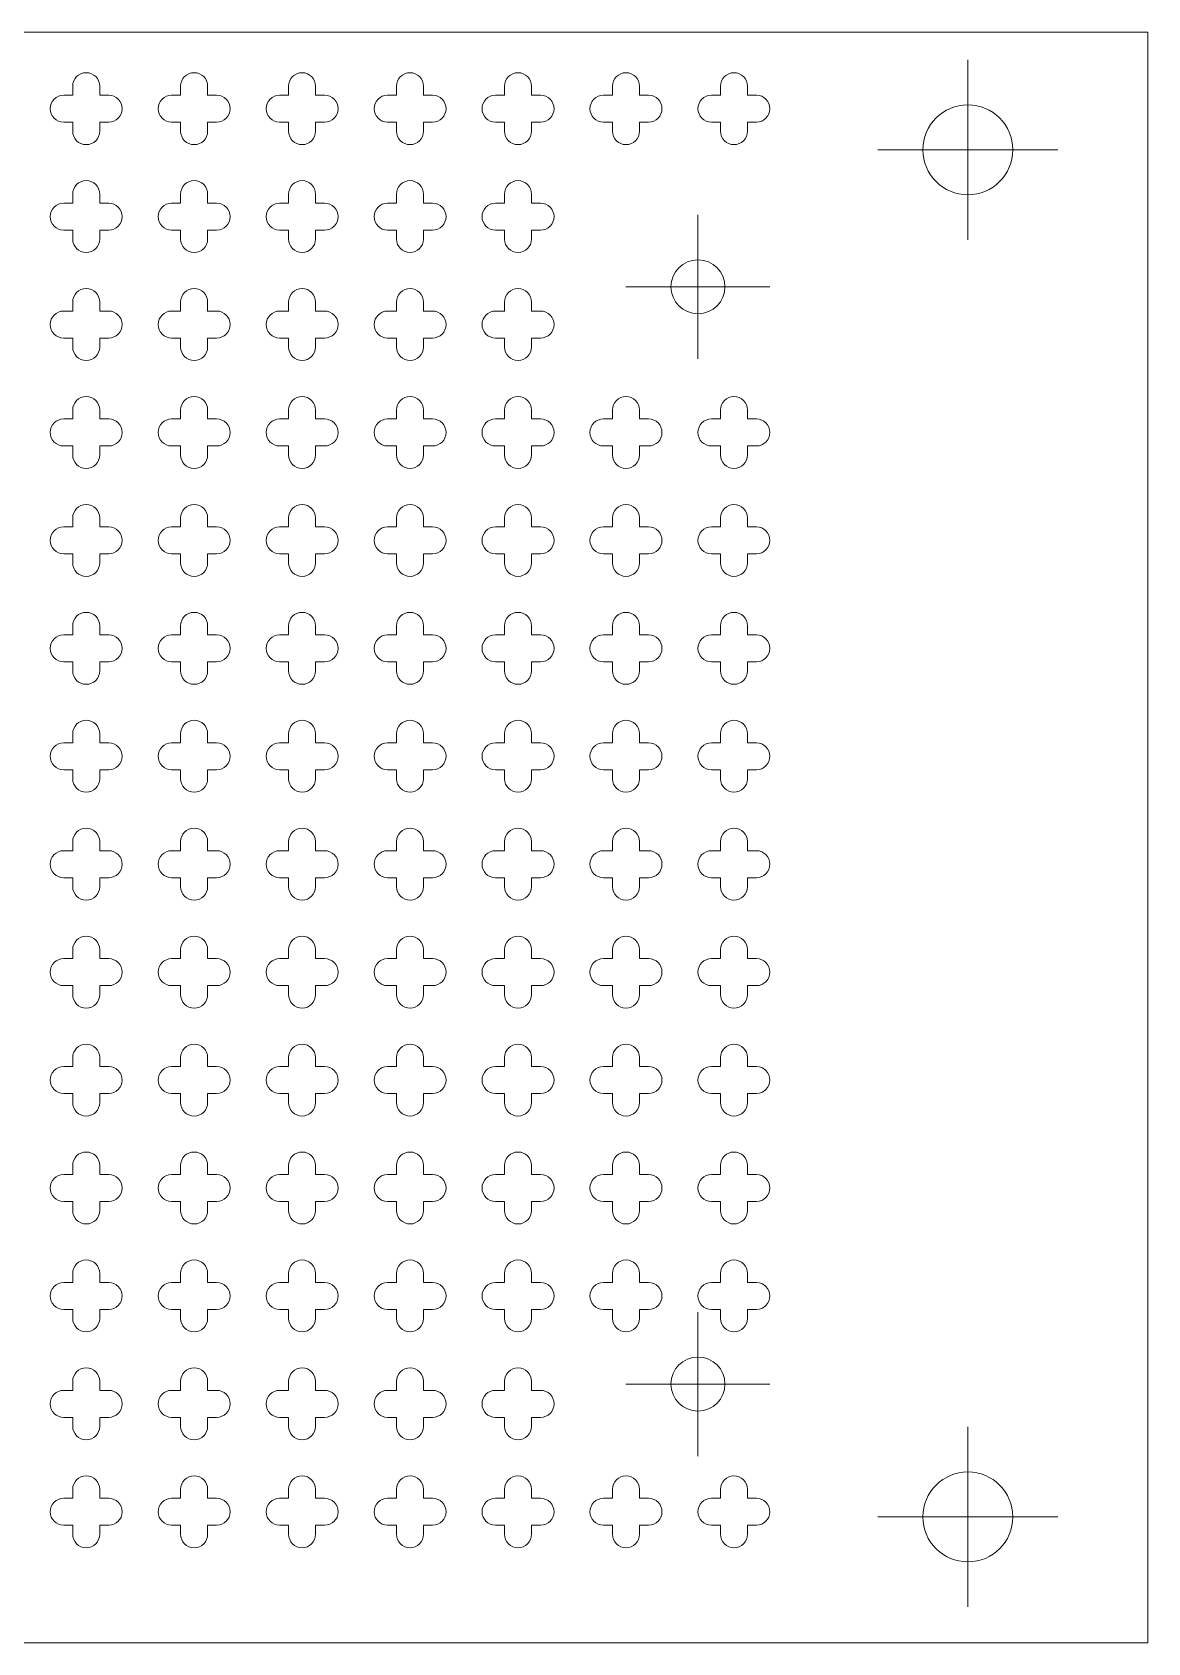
# Model space of a CAD drawing. Header units: millimetres. Extents: x 0 to 205, y 0 to 292.
# Drawn here: x 107.52 to 119.92, y 177.43 to 195.34 of the extents above; entities that cross this region are included whole.
import ezdxf

# ---------------------------------------------------------------- set-up
doc = ezdxf.new("R2010")
doc.units = ezdxf.units.MM

# ---------------------------------------------------------------- blocks, each defined once
blk = doc.blocks.new('SW_CENTERMARKSYMBOL_6')
at = {"color": 0, "linetype": 'Continuous', "lineweight": 0}
for p, q in [((0, 0.5), (0, 0.8)), ((0, 0), (0, 0.5)), ((-0.5, 0), (-0.8, 0)), ((0, 0), (-0.5, 0)), ((0, 0), (0, -0.5)), ((0, 0), (0.5, 0)), ((0.5, 0), (0.8, 0)), ((0, -0.5), (0, -0.8))]:
    blk.add_line(p, q, dxfattribs=at)
blk = doc.blocks.new('SW_CENTERMARKSYMBOL_7')
at = {"color": 0, "linetype": 'Continuous', "lineweight": 0}
for p, q in [((0, 0.5), (0, 0.8)), ((0, 0), (0, 0.5)), ((-0.5, 0), (-0.8, 0)), ((0, 0), (-0.5, 0)), ((0, 0), (0, -0.5)), ((0, 0), (0.5, 0)), ((0.5, 0), (0.8, 0)), ((0, -0.5), (0, -0.8))]:
    blk.add_line(p, q, dxfattribs=at)
blk = doc.blocks.new('SW_CENTERMARKSYMBOL_11')
at = {"color": 0, "linetype": 'Continuous', "lineweight": 0}
for p, q in [((0, 0.5), (0, 1)), ((0, 0), (0, 0.5)), ((-0.5, 0), (-1, 0)), ((0, 0), (-0.5, 0)), ((0, 0), (0, -0.5)), ((0, 0), (0.5, 0)), ((0.5, 0), (1, 0)), ((0, -0.5), (0, -1))]:
    blk.add_line(p, q, dxfattribs=at)
blk = doc.blocks.new('SW_CENTERMARKSYMBOL_12')
at = {"color": 0, "linetype": 'Continuous', "lineweight": 0}
for p, q in [((0, 0.5), (0, 1)), ((0, 0), (0, 0.5)), ((-0.5, 0), (-1, 0)), ((0, 0), (-0.5, 0)), ((0, 0), (0, -0.5)), ((0, 0), (0.5, 0)), ((0.5, 0), (1, 0)), ((0, -0.5), (0, -1))]:
    blk.add_line(p, q, dxfattribs=at)

msp = doc.modelspace()

# ---------------------------------------------------------------- linework, layer by layer
at = {"color": 7, "linetype": 'Continuous', "lineweight": 15}
for p, q in [((85.916, 195.335), (119.916, 195.335)), ((119.916, 195.335), (119.916, 177.428)), ((107.966, 194.735), (107.966, 194.635)), ((108.266, 194.635), (108.266, 194.735)), ((109.166, 194.735), (109.166, 194.635)), ((109.466, 194.635), (109.466, 194.735)), ((110.366, 194.735), (110.366, 194.635)), ((110.666, 194.635), (110.666, 194.735)), ((111.566, 194.735), (111.566, 194.635)), ((111.866, 194.635), (111.866, 194.735)), ((112.766, 194.735), (112.766, 194.635)), ((113.066, 194.635), (113.066, 194.735)), ((113.966, 194.735), (113.966, 194.635)), ((114.266, 194.635), (114.266, 194.735)), ((115.166, 194.735), (115.166, 194.635)), ((115.466, 194.635), (115.466, 194.735)), ((107.966, 194.635), (107.866, 194.635)), ((108.366, 194.635), (108.266, 194.635)), ((109.166, 194.635), (109.066, 194.635)), ((109.566, 194.635), (109.466, 194.635)), ((110.366, 194.635), (110.266, 194.635)), ((110.766, 194.635), (110.666, 194.635)), ((111.566, 194.635), (111.466, 194.635)), ((111.966, 194.635), (111.866, 194.635)), ((112.766, 194.635), (112.666, 194.635)), ((113.166, 194.635), (113.066, 194.635)), ((113.966, 194.635), (113.866, 194.635)), ((114.366, 194.635), (114.266, 194.635)), ((115.166, 194.635), (115.066, 194.635)), ((115.566, 194.635), (115.466, 194.635)), ((107.866, 194.335), (107.966, 194.335)), ((107.966, 194.335), (107.966, 194.235)), ((108.266, 194.235), (108.266, 194.335)), ((108.266, 194.335), (108.366, 194.335)), ((109.066, 194.335), (109.166, 194.335)), ((109.166, 194.335), (109.166, 194.235)), ((109.466, 194.235), (109.466, 194.335)), ((109.466, 194.335), (109.566, 194.335)), ((110.266, 194.335), (110.366, 194.335)), ((110.366, 194.335), (110.366, 194.235)), ((110.666, 194.235), (110.666, 194.335)), ((110.666, 194.335), (110.766, 194.335)), ((111.466, 194.335), (111.566, 194.335)), ((111.566, 194.335), (111.566, 194.235)), ((111.866, 194.235), (111.866, 194.335)), ((111.866, 194.335), (111.966, 194.335)), ((112.666, 194.335), (112.766, 194.335)), ((112.766, 194.335), (112.766, 194.235)), ((113.066, 194.235), (113.066, 194.335)), ((113.066, 194.335), (113.166, 194.335)), ((113.866, 194.335), (113.966, 194.335)), ((113.966, 194.335), (113.966, 194.235)), ((114.266, 194.235), (114.266, 194.335)), ((114.266, 194.335), (114.366, 194.335)), ((115.066, 194.335), (115.166, 194.335)), ((115.166, 194.335), (115.166, 194.235)), ((115.466, 194.235), (115.466, 194.335)), ((115.466, 194.335), (115.566, 194.335)), ((107.966, 193.435), (107.866, 193.435)), ((107.966, 193.535), (107.966, 193.435)), ((108.266, 193.435), (108.266, 193.535)), ((108.366, 193.435), (108.266, 193.435)), ((109.166, 193.435), (109.066, 193.435)), ((109.166, 193.535), (109.166, 193.435)), ((109.466, 193.435), (109.466, 193.535)), ((109.566, 193.435), (109.466, 193.435)), ((110.366, 193.435), (110.266, 193.435)), ((110.366, 193.535), (110.366, 193.435)), ((110.666, 193.435), (110.666, 193.535)), ((110.766, 193.435), (110.666, 193.435)), ((111.566, 193.435), (111.466, 193.435)), ((111.566, 193.535), (111.566, 193.435)), ((111.866, 193.435), (111.866, 193.535)), ((111.966, 193.435), (111.866, 193.435)), ((112.766, 193.435), (112.666, 193.435)), ((112.766, 193.535), (112.766, 193.435)), ((113.066, 193.435), (113.066, 193.535)), ((113.166, 193.435), (113.066, 193.435)), ((107.866, 193.135), (107.966, 193.135)), ((107.966, 193.135), (107.966, 193.035)), ((108.266, 193.035), (108.266, 193.135)), ((108.266, 193.135), (108.366, 193.135)), ((109.066, 193.135), (109.166, 193.135)), ((109.166, 193.135), (109.166, 193.035)), ((109.466, 193.035), (109.466, 193.135)), ((109.466, 193.135), (109.566, 193.135)), ((110.266, 193.135), (110.366, 193.135)), ((110.366, 193.135), (110.366, 193.035)), ((110.666, 193.035), (110.666, 193.135)), ((110.666, 193.135), (110.766, 193.135)), ((111.466, 193.135), (111.566, 193.135)), ((111.566, 193.135), (111.566, 193.035)), ((111.866, 193.035), (111.866, 193.135)), ((111.866, 193.135), (111.966, 193.135)), ((112.666, 193.135), (112.766, 193.135)), ((112.766, 193.135), (112.766, 193.035)), ((113.066, 193.035), (113.066, 193.135)), ((113.066, 193.135), (113.166, 193.135)), ((107.966, 192.335), (107.966, 192.235)), ((108.266, 192.235), (108.266, 192.335)), ((109.166, 192.335), (109.166, 192.235)), ((109.466, 192.235), (109.466, 192.335)), ((110.366, 192.335), (110.366, 192.235)), ((110.666, 192.235), (110.666, 192.335)), ((111.566, 192.335), (111.566, 192.235)), ((111.866, 192.235), (111.866, 192.335)), ((112.766, 192.335), (112.766, 192.235)), ((113.066, 192.235), (113.066, 192.335)), ((107.966, 192.235), (107.866, 192.235)), ((108.366, 192.235), (108.266, 192.235)), ((109.166, 192.235), (109.066, 192.235)), ((109.566, 192.235), (109.466, 192.235)), ((110.366, 192.235), (110.266, 192.235)), ((110.766, 192.235), (110.666, 192.235)), ((111.566, 192.235), (111.466, 192.235)), ((111.966, 192.235), (111.866, 192.235)), ((112.766, 192.235), (112.666, 192.235)), ((113.166, 192.235), (113.066, 192.235)), ((107.866, 191.935), (107.966, 191.935)), ((107.966, 191.935), (107.966, 191.835)), ((108.266, 191.835), (108.266, 191.935)), ((108.266, 191.935), (108.366, 191.935)), ((109.066, 191.935), (109.166, 191.935)), ((109.166, 191.935), (109.166, 191.835)), ((109.466, 191.835), (109.466, 191.935)), ((109.466, 191.935), (109.566, 191.935)), ((110.266, 191.935), (110.366, 191.935)), ((110.366, 191.935), (110.366, 191.835)), ((110.666, 191.835), (110.666, 191.935)), ((110.666, 191.935), (110.766, 191.935)), ((111.466, 191.935), (111.566, 191.935)), ((111.566, 191.935), (111.566, 191.835)), ((111.866, 191.835), (111.866, 191.935)), ((111.866, 191.935), (111.966, 191.935)), ((112.666, 191.935), (112.766, 191.935)), ((112.766, 191.935), (112.766, 191.835)), ((113.066, 191.835), (113.066, 191.935)), ((113.066, 191.935), (113.166, 191.935)), ((107.966, 191.135), (107.966, 191.035)), ((108.266, 191.035), (108.266, 191.135)), ((109.166, 191.135), (109.166, 191.035)), ((109.466, 191.035), (109.466, 191.135)), ((110.366, 191.135), (110.366, 191.035)), ((110.666, 191.035), (110.666, 191.135)), ((111.566, 191.135), (111.566, 191.035)), ((111.866, 191.035), (111.866, 191.135)), ((112.766, 191.135), (112.766, 191.035)), ((113.066, 191.035), (113.066, 191.135)), ((113.966, 191.135), (113.966, 191.035)), ((114.266, 191.035), (114.266, 191.135)), ((115.166, 191.135), (115.166, 191.035)), ((115.466, 191.035), (115.466, 191.135)), ((107.966, 191.035), (107.866, 191.035)), ((108.366, 191.035), (108.266, 191.035)), ((109.166, 191.035), (109.066, 191.035)), ((109.566, 191.035), (109.466, 191.035)), ((110.366, 191.035), (110.266, 191.035)), ((110.766, 191.035), (110.666, 191.035)), ((111.566, 191.035), (111.466, 191.035)), ((111.966, 191.035), (111.866, 191.035)), ((112.766, 191.035), (112.666, 191.035)), ((113.166, 191.035), (113.066, 191.035)), ((113.966, 191.035), (113.866, 191.035)), ((114.366, 191.035), (114.266, 191.035)), ((115.166, 191.035), (115.066, 191.035)), ((115.566, 191.035), (115.466, 191.035)), ((107.866, 190.735), (107.966, 190.735)), ((107.966, 190.735), (107.966, 190.635)), ((108.266, 190.635), (108.266, 190.735)), ((108.266, 190.735), (108.366, 190.735)), ((109.066, 190.735), (109.166, 190.735)), ((109.166, 190.735), (109.166, 190.635)), ((109.466, 190.635), (109.466, 190.735)), ((109.466, 190.735), (109.566, 190.735)), ((110.266, 190.735), (110.366, 190.735)), ((110.366, 190.735), (110.366, 190.635)), ((110.666, 190.635), (110.666, 190.735)), ((110.666, 190.735), (110.766, 190.735)), ((111.466, 190.735), (111.566, 190.735)), ((111.566, 190.735), (111.566, 190.635)), ((111.866, 190.635), (111.866, 190.735)), ((111.866, 190.735), (111.966, 190.735)), ((112.666, 190.735), (112.766, 190.735)), ((112.766, 190.735), (112.766, 190.635)), ((113.066, 190.635), (113.066, 190.735)), ((113.066, 190.735), (113.166, 190.735)), ((113.866, 190.735), (113.966, 190.735)), ((113.966, 190.735), (113.966, 190.635)), ((114.266, 190.635), (114.266, 190.735)), ((114.266, 190.735), (114.366, 190.735)), ((115.066, 190.735), (115.166, 190.735)), ((115.166, 190.735), (115.166, 190.635)), ((115.466, 190.635), (115.466, 190.735)), ((115.466, 190.735), (115.566, 190.735)), ((107.966, 189.835), (107.866, 189.835)), ((107.966, 189.935), (107.966, 189.835)), ((108.266, 189.835), (108.266, 189.935)), ((108.366, 189.835), (108.266, 189.835)), ((109.166, 189.835), (109.066, 189.835)), ((109.166, 189.935), (109.166, 189.835)), ((109.466, 189.835), (109.466, 189.935)), ((109.566, 189.835), (109.466, 189.835)), ((110.366, 189.835), (110.266, 189.835)), ((110.366, 189.935), (110.366, 189.835)), ((110.666, 189.835), (110.666, 189.935)), ((110.766, 189.835), (110.666, 189.835)), ((111.566, 189.835), (111.466, 189.835)), ((111.566, 189.935), (111.566, 189.835)), ((111.866, 189.835), (111.866, 189.935)), ((111.966, 189.835), (111.866, 189.835)), ((112.766, 189.835), (112.666, 189.835)), ((112.766, 189.935), (112.766, 189.835)), ((113.066, 189.835), (113.066, 189.935)), ((113.166, 189.835), (113.066, 189.835)), ((113.966, 189.835), (113.866, 189.835)), ((113.966, 189.935), (113.966, 189.835)), ((114.266, 189.835), (114.266, 189.935)), ((114.366, 189.835), (114.266, 189.835)), ((115.166, 189.835), (115.066, 189.835)), ((115.166, 189.935), (115.166, 189.835)), ((115.466, 189.835), (115.466, 189.935)), ((115.566, 189.835), (115.466, 189.835)), ((107.866, 189.535), (107.966, 189.535)), ((107.966, 189.535), (107.966, 189.435)), ((108.266, 189.435), (108.266, 189.535)), ((108.266, 189.535), (108.366, 189.535)), ((109.066, 189.535), (109.166, 189.535)), ((109.166, 189.535), (109.166, 189.435)), ((109.466, 189.435), (109.466, 189.535)), ((109.466, 189.535), (109.566, 189.535)), ((110.266, 189.535), (110.366, 189.535)), ((110.366, 189.535), (110.366, 189.435)), ((110.666, 189.435), (110.666, 189.535)), ((110.666, 189.535), (110.766, 189.535)), ((111.466, 189.535), (111.566, 189.535)), ((111.566, 189.535), (111.566, 189.435)), ((111.866, 189.435), (111.866, 189.535)), ((111.866, 189.535), (111.966, 189.535)), ((112.666, 189.535), (112.766, 189.535)), ((112.766, 189.535), (112.766, 189.435)), ((113.066, 189.435), (113.066, 189.535)), ((113.066, 189.535), (113.166, 189.535)), ((113.866, 189.535), (113.966, 189.535)), ((113.966, 189.535), (113.966, 189.435)), ((114.266, 189.435), (114.266, 189.535)), ((114.266, 189.535), (114.366, 189.535)), ((115.066, 189.535), (115.166, 189.535)), ((115.166, 189.535), (115.166, 189.435)), ((115.466, 189.435), (115.466, 189.535)), ((115.466, 189.535), (115.566, 189.535)), ((107.966, 188.635), (107.866, 188.635)), ((107.966, 188.735), (107.966, 188.635)), ((108.266, 188.635), (108.266, 188.735)), ((108.366, 188.635), (108.266, 188.635)), ((109.166, 188.635), (109.066, 188.635)), ((109.166, 188.735), (109.166, 188.635)), ((109.466, 188.635), (109.466, 188.735)), ((109.566, 188.635), (109.466, 188.635)), ((110.366, 188.635), (110.266, 188.635)), ((110.366, 188.735), (110.366, 188.635)), ((110.666, 188.635), (110.666, 188.735)), ((110.766, 188.635), (110.666, 188.635)), ((111.566, 188.635), (111.466, 188.635)), ((111.566, 188.735), (111.566, 188.635)), ((111.866, 188.635), (111.866, 188.735)), ((111.966, 188.635), (111.866, 188.635)), ((112.766, 188.635), (112.666, 188.635)), ((112.766, 188.735), (112.766, 188.635)), ((113.066, 188.635), (113.066, 188.735)), ((113.166, 188.635), (113.066, 188.635)), ((113.966, 188.635), (113.866, 188.635)), ((113.966, 188.735), (113.966, 188.635)), ((114.266, 188.635), (114.266, 188.735)), ((114.366, 188.635), (114.266, 188.635)), ((115.166, 188.635), (115.066, 188.635)), ((115.166, 188.735), (115.166, 188.635)), ((115.466, 188.635), (115.466, 188.735)), ((115.566, 188.635), (115.466, 188.635)), ((107.866, 188.335), (107.966, 188.335)), ((107.966, 188.335), (107.966, 188.235)), ((108.266, 188.235), (108.266, 188.335)), ((108.266, 188.335), (108.366, 188.335)), ((109.066, 188.335), (109.166, 188.335)), ((109.166, 188.335), (109.166, 188.235)), ((109.466, 188.235), (109.466, 188.335)), ((109.466, 188.335), (109.566, 188.335)), ((110.266, 188.335), (110.366, 188.335)), ((110.366, 188.335), (110.366, 188.235)), ((110.666, 188.235), (110.666, 188.335)), ((110.666, 188.335), (110.766, 188.335)), ((111.466, 188.335), (111.566, 188.335)), ((111.566, 188.335), (111.566, 188.235)), ((111.866, 188.235), (111.866, 188.335)), ((111.866, 188.335), (111.966, 188.335)), ((112.666, 188.335), (112.766, 188.335)), ((112.766, 188.335), (112.766, 188.235)), ((113.066, 188.235), (113.066, 188.335)), ((113.066, 188.335), (113.166, 188.335)), ((113.866, 188.335), (113.966, 188.335)), ((113.966, 188.335), (113.966, 188.235)), ((114.266, 188.235), (114.266, 188.335)), ((114.266, 188.335), (114.366, 188.335)), ((115.066, 188.335), (115.166, 188.335)), ((115.166, 188.335), (115.166, 188.235)), ((115.466, 188.235), (115.466, 188.335)), ((115.466, 188.335), (115.566, 188.335)), ((107.966, 187.535), (107.966, 187.435)), ((108.266, 187.435), (108.266, 187.535)), ((109.166, 187.535), (109.166, 187.435)), ((109.466, 187.435), (109.466, 187.535)), ((110.366, 187.535), (110.366, 187.435)), ((110.666, 187.435), (110.666, 187.535)), ((111.566, 187.535), (111.566, 187.435)), ((111.866, 187.435), (111.866, 187.535)), ((112.766, 187.535), (112.766, 187.435)), ((113.066, 187.435), (113.066, 187.535)), ((113.966, 187.535), (113.966, 187.435)), ((114.266, 187.435), (114.266, 187.535)), ((115.166, 187.535), (115.166, 187.435)), ((115.466, 187.435), (115.466, 187.535)), ((107.966, 187.435), (107.866, 187.435)), ((108.366, 187.435), (108.266, 187.435)), ((109.166, 187.435), (109.066, 187.435)), ((109.566, 187.435), (109.466, 187.435)), ((110.366, 187.435), (110.266, 187.435)), ((110.766, 187.435), (110.666, 187.435)), ((111.566, 187.435), (111.466, 187.435)), ((111.966, 187.435), (111.866, 187.435)), ((112.766, 187.435), (112.666, 187.435)), ((113.166, 187.435), (113.066, 187.435)), ((113.966, 187.435), (113.866, 187.435)), ((114.366, 187.435), (114.266, 187.435)), ((115.166, 187.435), (115.066, 187.435)), ((115.566, 187.435), (115.466, 187.435)), ((107.866, 187.135), (107.966, 187.135)), ((107.966, 187.135), (107.966, 187.035)), ((108.266, 187.035), (108.266, 187.135)), ((108.266, 187.135), (108.366, 187.135)), ((109.066, 187.135), (109.166, 187.135)), ((109.166, 187.135), (109.166, 187.035)), ((109.466, 187.035), (109.466, 187.135)), ((109.466, 187.135), (109.566, 187.135)), ((110.266, 187.135), (110.366, 187.135)), ((110.366, 187.135), (110.366, 187.035)), ((110.666, 187.035), (110.666, 187.135)), ((110.666, 187.135), (110.766, 187.135)), ((111.466, 187.135), (111.566, 187.135)), ((111.566, 187.135), (111.566, 187.035)), ((111.866, 187.035), (111.866, 187.135)), ((111.866, 187.135), (111.966, 187.135)), ((112.666, 187.135), (112.766, 187.135)), ((112.766, 187.135), (112.766, 187.035)), ((113.066, 187.035), (113.066, 187.135)), ((113.066, 187.135), (113.166, 187.135)), ((113.866, 187.135), (113.966, 187.135)), ((113.966, 187.135), (113.966, 187.035)), ((114.266, 187.035), (114.266, 187.135)), ((114.266, 187.135), (114.366, 187.135)), ((115.066, 187.135), (115.166, 187.135)), ((115.166, 187.135), (115.166, 187.035)), ((115.466, 187.035), (115.466, 187.135)), ((115.466, 187.135), (115.566, 187.135)), ((107.966, 186.235), (107.866, 186.235)), ((107.966, 186.335), (107.966, 186.235)), ((108.266, 186.235), (108.266, 186.335)), ((108.366, 186.235), (108.266, 186.235)), ((109.166, 186.235), (109.066, 186.235)), ((109.166, 186.335), (109.166, 186.235)), ((109.466, 186.235), (109.466, 186.335)), ((109.566, 186.235), (109.466, 186.235)), ((110.366, 186.235), (110.266, 186.235)), ((110.366, 186.335), (110.366, 186.235)), ((110.666, 186.235), (110.666, 186.335)), ((110.766, 186.235), (110.666, 186.235)), ((111.566, 186.235), (111.466, 186.235)), ((111.566, 186.335), (111.566, 186.235)), ((111.866, 186.235), (111.866, 186.335)), ((111.966, 186.235), (111.866, 186.235)), ((112.766, 186.235), (112.666, 186.235)), ((112.766, 186.335), (112.766, 186.235)), ((113.066, 186.235), (113.066, 186.335)), ((113.166, 186.235), (113.066, 186.235)), ((113.966, 186.235), (113.866, 186.235)), ((113.966, 186.335), (113.966, 186.235)), ((114.266, 186.235), (114.266, 186.335)), ((114.366, 186.235), (114.266, 186.235)), ((115.166, 186.235), (115.066, 186.235)), ((115.166, 186.335), (115.166, 186.235)), ((115.466, 186.235), (115.466, 186.335)), ((115.566, 186.235), (115.466, 186.235)), ((107.866, 185.935), (107.966, 185.935)), ((107.966, 185.935), (107.966, 185.835)), ((108.266, 185.835), (108.266, 185.935)), ((108.266, 185.935), (108.366, 185.935)), ((109.066, 185.935), (109.166, 185.935)), ((109.166, 185.935), (109.166, 185.835)), ((109.466, 185.835), (109.466, 185.935)), ((109.466, 185.935), (109.566, 185.935)), ((110.266, 185.935), (110.366, 185.935)), ((110.366, 185.935), (110.366, 185.835)), ((110.666, 185.835), (110.666, 185.935)), ((110.666, 185.935), (110.766, 185.935)), ((111.466, 185.935), (111.566, 185.935)), ((111.566, 185.935), (111.566, 185.835)), ((111.866, 185.835), (111.866, 185.935)), ((111.866, 185.935), (111.966, 185.935)), ((112.666, 185.935), (112.766, 185.935)), ((112.766, 185.935), (112.766, 185.835)), ((113.066, 185.835), (113.066, 185.935)), ((113.066, 185.935), (113.166, 185.935)), ((113.866, 185.935), (113.966, 185.935)), ((113.966, 185.935), (113.966, 185.835)), ((114.266, 185.835), (114.266, 185.935)), ((114.266, 185.935), (114.366, 185.935)), ((115.066, 185.935), (115.166, 185.935)), ((115.166, 185.935), (115.166, 185.835)), ((115.466, 185.835), (115.466, 185.935)), ((115.466, 185.935), (115.566, 185.935)), ((107.966, 185.035), (107.866, 185.035)), ((107.966, 185.135), (107.966, 185.035)), ((108.266, 185.035), (108.266, 185.135)), ((108.366, 185.035), (108.266, 185.035)), ((109.166, 185.035), (109.066, 185.035)), ((109.166, 185.135), (109.166, 185.035)), ((109.466, 185.035), (109.466, 185.135)), ((109.566, 185.035), (109.466, 185.035)), ((110.366, 185.035), (110.266, 185.035)), ((110.366, 185.135), (110.366, 185.035)), ((110.666, 185.035), (110.666, 185.135)), ((110.766, 185.035), (110.666, 185.035)), ((111.566, 185.035), (111.466, 185.035)), ((111.566, 185.135), (111.566, 185.035)), ((111.866, 185.035), (111.866, 185.135)), ((111.966, 185.035), (111.866, 185.035)), ((112.766, 185.035), (112.666, 185.035)), ((112.766, 185.135), (112.766, 185.035)), ((113.066, 185.035), (113.066, 185.135)), ((113.166, 185.035), (113.066, 185.035)), ((113.966, 185.035), (113.866, 185.035)), ((113.966, 185.135), (113.966, 185.035)), ((114.266, 185.035), (114.266, 185.135)), ((114.366, 185.035), (114.266, 185.035)), ((115.166, 185.035), (115.066, 185.035)), ((115.166, 185.135), (115.166, 185.035)), ((115.466, 185.035), (115.466, 185.135)), ((115.566, 185.035), (115.466, 185.035)), ((107.866, 184.735), (107.966, 184.735)), ((107.966, 184.735), (107.966, 184.635)), ((108.266, 184.635), (108.266, 184.735)), ((108.266, 184.735), (108.366, 184.735)), ((109.066, 184.735), (109.166, 184.735)), ((109.166, 184.735), (109.166, 184.635)), ((109.466, 184.635), (109.466, 184.735)), ((109.466, 184.735), (109.566, 184.735)), ((110.266, 184.735), (110.366, 184.735)), ((110.366, 184.735), (110.366, 184.635)), ((110.666, 184.635), (110.666, 184.735)), ((110.666, 184.735), (110.766, 184.735)), ((111.466, 184.735), (111.566, 184.735)), ((111.566, 184.735), (111.566, 184.635)), ((111.866, 184.635), (111.866, 184.735)), ((111.866, 184.735), (111.966, 184.735)), ((112.666, 184.735), (112.766, 184.735)), ((112.766, 184.735), (112.766, 184.635)), ((113.066, 184.635), (113.066, 184.735)), ((113.066, 184.735), (113.166, 184.735)), ((113.866, 184.735), (113.966, 184.735)), ((113.966, 184.735), (113.966, 184.635)), ((114.266, 184.635), (114.266, 184.735)), ((114.266, 184.735), (114.366, 184.735)), ((115.066, 184.735), (115.166, 184.735)), ((115.166, 184.735), (115.166, 184.635)), ((115.466, 184.635), (115.466, 184.735)), ((115.466, 184.735), (115.566, 184.735)), ((107.966, 183.935), (107.966, 183.835)), ((108.266, 183.835), (108.266, 183.935)), ((109.166, 183.935), (109.166, 183.835)), ((109.466, 183.835), (109.466, 183.935)), ((110.366, 183.935), (110.366, 183.835)), ((110.666, 183.835), (110.666, 183.935)), ((111.566, 183.935), (111.566, 183.835)), ((111.866, 183.835), (111.866, 183.935)), ((112.766, 183.935), (112.766, 183.835)), ((113.066, 183.835), (113.066, 183.935)), ((113.966, 183.935), (113.966, 183.835)), ((114.266, 183.835), (114.266, 183.935)), ((115.166, 183.935), (115.166, 183.835)), ((115.466, 183.835), (115.466, 183.935)), ((107.966, 183.835), (107.866, 183.835)), ((108.366, 183.835), (108.266, 183.835)), ((109.166, 183.835), (109.066, 183.835)), ((109.566, 183.835), (109.466, 183.835)), ((110.366, 183.835), (110.266, 183.835)), ((110.766, 183.835), (110.666, 183.835)), ((111.566, 183.835), (111.466, 183.835)), ((111.966, 183.835), (111.866, 183.835)), ((112.766, 183.835), (112.666, 183.835)), ((113.166, 183.835), (113.066, 183.835)), ((113.966, 183.835), (113.866, 183.835)), ((114.366, 183.835), (114.266, 183.835)), ((115.166, 183.835), (115.066, 183.835)), ((115.566, 183.835), (115.466, 183.835)), ((107.866, 183.535), (107.966, 183.535)), ((107.966, 183.535), (107.966, 183.435)), ((108.266, 183.435), (108.266, 183.535)), ((108.266, 183.535), (108.366, 183.535)), ((109.066, 183.535), (109.166, 183.535)), ((109.166, 183.535), (109.166, 183.435)), ((109.466, 183.435), (109.466, 183.535)), ((109.466, 183.535), (109.566, 183.535)), ((110.266, 183.535), (110.366, 183.535)), ((110.366, 183.535), (110.366, 183.435)), ((110.666, 183.435), (110.666, 183.535)), ((110.666, 183.535), (110.766, 183.535)), ((111.466, 183.535), (111.566, 183.535)), ((111.566, 183.535), (111.566, 183.435)), ((111.866, 183.435), (111.866, 183.535)), ((111.866, 183.535), (111.966, 183.535)), ((112.666, 183.535), (112.766, 183.535)), ((112.766, 183.535), (112.766, 183.435)), ((113.066, 183.435), (113.066, 183.535)), ((113.066, 183.535), (113.166, 183.535)), ((113.866, 183.535), (113.966, 183.535)), ((113.966, 183.535), (113.966, 183.435)), ((114.266, 183.435), (114.266, 183.535)), ((114.266, 183.535), (114.366, 183.535)), ((115.066, 183.535), (115.166, 183.535)), ((115.166, 183.535), (115.166, 183.435)), ((115.466, 183.435), (115.466, 183.535)), ((115.466, 183.535), (115.566, 183.535)), ((107.966, 182.735), (107.966, 182.635)), ((108.266, 182.635), (108.266, 182.735)), ((109.166, 182.735), (109.166, 182.635)), ((109.466, 182.635), (109.466, 182.735)), ((110.366, 182.735), (110.366, 182.635)), ((110.666, 182.635), (110.666, 182.735)), ((111.566, 182.735), (111.566, 182.635)), ((111.866, 182.635), (111.866, 182.735)), ((112.766, 182.735), (112.766, 182.635)), ((113.066, 182.635), (113.066, 182.735)), ((113.966, 182.735), (113.966, 182.635)), ((114.266, 182.635), (114.266, 182.735)), ((115.166, 182.735), (115.166, 182.635)), ((115.466, 182.635), (115.466, 182.735)), ((107.966, 182.635), (107.866, 182.635)), ((108.366, 182.635), (108.266, 182.635)), ((109.166, 182.635), (109.066, 182.635)), ((109.566, 182.635), (109.466, 182.635)), ((110.366, 182.635), (110.266, 182.635)), ((110.766, 182.635), (110.666, 182.635)), ((111.566, 182.635), (111.466, 182.635)), ((111.966, 182.635), (111.866, 182.635)), ((112.766, 182.635), (112.666, 182.635)), ((113.166, 182.635), (113.066, 182.635)), ((113.966, 182.635), (113.866, 182.635)), ((114.366, 182.635), (114.266, 182.635)), ((115.166, 182.635), (115.066, 182.635)), ((115.566, 182.635), (115.466, 182.635)), ((107.866, 182.335), (107.966, 182.335)), ((107.966, 182.335), (107.966, 182.235)), ((108.266, 182.235), (108.266, 182.335)), ((108.266, 182.335), (108.366, 182.335)), ((109.066, 182.335), (109.166, 182.335)), ((109.166, 182.335), (109.166, 182.235)), ((109.466, 182.235), (109.466, 182.335)), ((109.466, 182.335), (109.566, 182.335)), ((110.266, 182.335), (110.366, 182.335)), ((110.366, 182.335), (110.366, 182.235)), ((110.666, 182.235), (110.666, 182.335)), ((110.666, 182.335), (110.766, 182.335)), ((111.466, 182.335), (111.566, 182.335)), ((111.566, 182.335), (111.566, 182.235)), ((111.866, 182.235), (111.866, 182.335)), ((111.866, 182.335), (111.966, 182.335)), ((112.666, 182.335), (112.766, 182.335)), ((112.766, 182.335), (112.766, 182.235)), ((113.066, 182.235), (113.066, 182.335)), ((113.066, 182.335), (113.166, 182.335)), ((113.866, 182.335), (113.966, 182.335)), ((113.966, 182.335), (113.966, 182.235)), ((114.266, 182.235), (114.266, 182.335)), ((114.266, 182.335), (114.366, 182.335)), ((115.066, 182.335), (115.166, 182.335)), ((115.166, 182.335), (115.166, 182.235)), ((115.466, 182.235), (115.466, 182.335)), ((115.466, 182.335), (115.566, 182.335)), ((107.966, 181.435), (107.866, 181.435)), ((107.966, 181.535), (107.966, 181.435)), ((108.266, 181.435), (108.266, 181.535)), ((108.366, 181.435), (108.266, 181.435)), ((109.166, 181.435), (109.066, 181.435)), ((109.166, 181.535), (109.166, 181.435)), ((109.466, 181.435), (109.466, 181.535)), ((109.566, 181.435), (109.466, 181.435)), ((110.366, 181.435), (110.266, 181.435)), ((110.366, 181.535), (110.366, 181.435)), ((110.666, 181.435), (110.666, 181.535)), ((110.766, 181.435), (110.666, 181.435)), ((111.566, 181.435), (111.466, 181.435)), ((111.566, 181.535), (111.566, 181.435)), ((111.866, 181.435), (111.866, 181.535)), ((111.966, 181.435), (111.866, 181.435)), ((112.766, 181.435), (112.666, 181.435)), ((112.766, 181.535), (112.766, 181.435)), ((113.066, 181.435), (113.066, 181.535)), ((113.166, 181.435), (113.066, 181.435)), ((113.966, 181.435), (113.866, 181.435)), ((113.966, 181.535), (113.966, 181.435)), ((114.266, 181.435), (114.266, 181.535)), ((114.366, 181.435), (114.266, 181.435)), ((115.166, 181.435), (115.066, 181.435)), ((115.166, 181.535), (115.166, 181.435)), ((115.466, 181.435), (115.466, 181.535)), ((115.566, 181.435), (115.466, 181.435)), ((107.866, 181.135), (107.966, 181.135)), ((107.966, 181.135), (107.966, 181.035)), ((108.266, 181.035), (108.266, 181.135)), ((108.266, 181.135), (108.366, 181.135)), ((109.066, 181.135), (109.166, 181.135)), ((109.166, 181.135), (109.166, 181.035)), ((109.466, 181.035), (109.466, 181.135)), ((109.466, 181.135), (109.566, 181.135)), ((110.266, 181.135), (110.366, 181.135)), ((110.366, 181.135), (110.366, 181.035)), ((110.666, 181.035), (110.666, 181.135)), ((110.666, 181.135), (110.766, 181.135)), ((111.466, 181.135), (111.566, 181.135)), ((111.566, 181.135), (111.566, 181.035)), ((111.866, 181.035), (111.866, 181.135)), ((111.866, 181.135), (111.966, 181.135)), ((112.666, 181.135), (112.766, 181.135)), ((112.766, 181.135), (112.766, 181.035)), ((113.066, 181.035), (113.066, 181.135)), ((113.066, 181.135), (113.166, 181.135)), ((113.866, 181.135), (113.966, 181.135)), ((113.966, 181.135), (113.966, 181.035)), ((114.266, 181.035), (114.266, 181.135)), ((114.266, 181.135), (114.366, 181.135)), ((115.066, 181.135), (115.166, 181.135)), ((115.166, 181.135), (115.166, 181.035)), ((115.466, 181.035), (115.466, 181.135)), ((115.466, 181.135), (115.566, 181.135)), ((107.966, 180.335), (107.966, 180.235)), ((108.266, 180.235), (108.266, 180.335)), ((109.166, 180.335), (109.166, 180.235)), ((109.466, 180.235), (109.466, 180.335)), ((110.366, 180.335), (110.366, 180.235)), ((110.666, 180.235), (110.666, 180.335)), ((111.566, 180.335), (111.566, 180.235)), ((111.866, 180.235), (111.866, 180.335)), ((112.766, 180.335), (112.766, 180.235)), ((113.066, 180.235), (113.066, 180.335)), ((107.966, 180.235), (107.866, 180.235)), ((108.366, 180.235), (108.266, 180.235)), ((109.166, 180.235), (109.066, 180.235)), ((109.566, 180.235), (109.466, 180.235)), ((110.366, 180.235), (110.266, 180.235)), ((110.766, 180.235), (110.666, 180.235)), ((111.566, 180.235), (111.466, 180.235)), ((111.966, 180.235), (111.866, 180.235)), ((112.766, 180.235), (112.666, 180.235)), ((113.166, 180.235), (113.066, 180.235)), ((107.866, 179.935), (107.966, 179.935)), ((107.966, 179.935), (107.966, 179.835)), ((108.266, 179.835), (108.266, 179.935)), ((108.266, 179.935), (108.366, 179.935)), ((109.066, 179.935), (109.166, 179.935)), ((109.166, 179.935), (109.166, 179.835)), ((109.466, 179.835), (109.466, 179.935)), ((109.466, 179.935), (109.566, 179.935)), ((110.266, 179.935), (110.366, 179.935)), ((110.366, 179.935), (110.366, 179.835)), ((110.666, 179.835), (110.666, 179.935)), ((110.666, 179.935), (110.766, 179.935)), ((111.466, 179.935), (111.566, 179.935)), ((111.566, 179.935), (111.566, 179.835)), ((111.866, 179.835), (111.866, 179.935)), ((111.866, 179.935), (111.966, 179.935)), ((112.666, 179.935), (112.766, 179.935)), ((112.766, 179.935), (112.766, 179.835)), ((113.066, 179.835), (113.066, 179.935)), ((113.066, 179.935), (113.166, 179.935)), ((107.966, 179.135), (107.966, 179.035)), ((108.266, 179.035), (108.266, 179.135)), ((109.166, 179.135), (109.166, 179.035)), ((109.466, 179.035), (109.466, 179.135)), ((110.366, 179.135), (110.366, 179.035)), ((110.666, 179.035), (110.666, 179.135)), ((111.566, 179.135), (111.566, 179.035)), ((111.866, 179.035), (111.866, 179.135)), ((112.766, 179.135), (112.766, 179.035)), ((113.066, 179.035), (113.066, 179.135)), ((113.966, 179.135), (113.966, 179.035)), ((114.266, 179.035), (114.266, 179.135)), ((115.166, 179.135), (115.166, 179.035)), ((115.466, 179.035), (115.466, 179.135)), ((107.966, 179.035), (107.866, 179.035)), ((108.366, 179.035), (108.266, 179.035)), ((109.166, 179.035), (109.066, 179.035)), ((109.566, 179.035), (109.466, 179.035)), ((110.366, 179.035), (110.266, 179.035)), ((110.766, 179.035), (110.666, 179.035)), ((111.566, 179.035), (111.466, 179.035)), ((111.966, 179.035), (111.866, 179.035)), ((112.766, 179.035), (112.666, 179.035)), ((113.166, 179.035), (113.066, 179.035)), ((113.966, 179.035), (113.866, 179.035)), ((114.366, 179.035), (114.266, 179.035)), ((115.166, 179.035), (115.066, 179.035)), ((115.566, 179.035), (115.466, 179.035)), ((107.866, 178.735), (107.966, 178.735)), ((107.966, 178.735), (107.966, 178.635)), ((108.266, 178.635), (108.266, 178.735)), ((108.266, 178.735), (108.366, 178.735)), ((109.066, 178.735), (109.166, 178.735)), ((109.166, 178.735), (109.166, 178.635)), ((109.466, 178.635), (109.466, 178.735)), ((109.466, 178.735), (109.566, 178.735)), ((110.266, 178.735), (110.366, 178.735)), ((110.366, 178.735), (110.366, 178.635)), ((110.666, 178.635), (110.666, 178.735)), ((110.666, 178.735), (110.766, 178.735)), ((111.466, 178.735), (111.566, 178.735)), ((111.566, 178.735), (111.566, 178.635)), ((111.866, 178.635), (111.866, 178.735)), ((111.866, 178.735), (111.966, 178.735)), ((112.666, 178.735), (112.766, 178.735)), ((112.766, 178.735), (112.766, 178.635)), ((113.066, 178.635), (113.066, 178.735)), ((113.066, 178.735), (113.166, 178.735)), ((113.866, 178.735), (113.966, 178.735)), ((113.966, 178.735), (113.966, 178.635)), ((114.266, 178.635), (114.266, 178.735)), ((114.266, 178.735), (114.366, 178.735)), ((115.066, 178.735), (115.166, 178.735)), ((115.166, 178.735), (115.166, 178.635)), ((115.466, 178.635), (115.466, 178.735)), ((115.466, 178.735), (115.566, 178.735)), ((69.916, 177.428), (119.916, 177.428))]:
    msp.add_line(p, q, dxfattribs=at)
for centre, radius in [((117.916, 194.028), 0.5), ((114.916, 192.505), 0.3), ((114.916, 180.305), 0.3), ((117.916, 178.828), 0.5)]:
    msp.add_circle(centre, radius, dxfattribs=at)
for centre, start, end in [((108.116, 194.735), 0, 180), ((109.316, 194.735), 0, 180), ((110.516, 194.735), 0, 180), ((111.716, 194.735), 0, 180), ((112.916, 194.735), 0, 180), ((114.116, 194.735), 0, 180), ((115.316, 194.735), 0, 180), ((107.866, 194.485), 90, 270), ((108.366, 194.485), 270, 90), ((109.066, 194.485), 90, 270), ((109.566, 194.485), 270, 90), ((110.266, 194.485), 90, 270), ((110.766, 194.485), 270, 90), ((111.466, 194.485), 90, 270), ((111.966, 194.485), 270, 90), ((112.666, 194.485), 90, 270), ((113.166, 194.485), 270, 90), ((113.866, 194.485), 90, 270), ((114.366, 194.485), 270, 90), ((115.066, 194.485), 90, 270), ((115.566, 194.485), 270, 90), ((108.116, 194.235), 180, 0), ((109.316, 194.235), 180, 0), ((110.516, 194.235), 180, 0), ((111.716, 194.235), 180, 0), ((112.916, 194.235), 180, 0), ((114.116, 194.235), 180, 0), ((115.316, 194.235), 180, 0), ((108.116, 193.535), 0, 180), ((109.316, 193.535), 0, 180), ((110.516, 193.535), 0, 180), ((111.716, 193.535), 0, 180), ((112.916, 193.535), 0, 180), ((107.866, 193.285), 90, 270), ((108.366, 193.285), 270, 90), ((109.066, 193.285), 90, 270), ((109.566, 193.285), 270, 90), ((110.266, 193.285), 90, 270), ((110.766, 193.285), 270, 90), ((111.466, 193.285), 90, 270), ((111.966, 193.285), 270, 90), ((112.666, 193.285), 90, 270), ((113.166, 193.285), 270, 90), ((108.116, 193.035), 180, 0), ((109.316, 193.035), 180, 0), ((110.516, 193.035), 180, 0), ((111.716, 193.035), 180, 0), ((112.916, 193.035), 180, 0), ((108.116, 192.335), 0, 180), ((109.316, 192.335), 0, 180), ((110.516, 192.335), 360, 180), ((111.716, 192.335), 360, 180), ((112.916, 192.335), 360, 180), ((107.866, 192.085), 90, 270), ((108.366, 192.085), 270, 90), ((109.066, 192.085), 90, 270), ((109.566, 192.085), 270, 90), ((110.266, 192.085), 90, 270), ((110.766, 192.085), 270, 90), ((111.466, 192.085), 90, 270), ((111.966, 192.085), 270, 90), ((112.666, 192.085), 90, 270), ((113.166, 192.085), 270, 90), ((108.116, 191.835), 180, 0), ((109.316, 191.835), 180, 0), ((110.516, 191.835), 180, 360), ((111.716, 191.835), 180, 360), ((112.916, 191.835), 180, 360), ((108.116, 191.135), 0, 180), ((109.316, 191.135), 0, 180), ((110.516, 191.135), 0, 180), ((111.716, 191.135), 0, 180), ((112.916, 191.135), 0, 180), ((114.116, 191.135), 0, 180), ((115.316, 191.135), 0, 180), ((107.866, 190.885), 90, 270), ((108.366, 190.885), 270, 90), ((109.066, 190.885), 90, 270), ((109.566, 190.885), 270, 90), ((110.266, 190.885), 90, 270), ((110.766, 190.885), 270, 90), ((111.466, 190.885), 90, 270), ((111.966, 190.885), 270, 90), ((112.666, 190.885), 90, 270), ((113.166, 190.885), 270, 90), ((113.866, 190.885), 90, 270), ((114.366, 190.885), 270, 90), ((115.066, 190.885), 90, 270), ((115.566, 190.885), 270, 90), ((108.116, 190.635), 180, 0), ((109.316, 190.635), 180, 0), ((110.516, 190.635), 180, 0), ((111.716, 190.635), 180, 0), ((112.916, 190.635), 180, 0), ((114.116, 190.635), 180, 0), ((115.316, 190.635), 180, 0), ((108.116, 189.935), 0, 180), ((109.316, 189.935), 0, 180), ((110.516, 189.935), 0, 180), ((111.716, 189.935), 0, 180), ((112.916, 189.935), 0, 180), ((114.116, 189.935), 0, 180), ((115.316, 189.935), 0, 180), ((107.866, 189.685), 90, 270), ((108.366, 189.685), 270, 90), ((109.066, 189.685), 90, 270), ((109.566, 189.685), 270, 90), ((110.266, 189.685), 90, 270), ((110.766, 189.685), 270, 90), ((111.466, 189.685), 90, 270), ((111.966, 189.685), 270, 90), ((112.666, 189.685), 90, 270), ((113.166, 189.685), 270, 90), ((113.866, 189.685), 90, 270), ((114.366, 189.685), 270, 90), ((115.066, 189.685), 90, 270), ((115.566, 189.685), 270, 90), ((108.116, 189.435), 180, 0), ((109.316, 189.435), 180, 0), ((110.516, 189.435), 180, 0), ((111.716, 189.435), 180, 0), ((112.916, 189.435), 180, 0), ((114.116, 189.435), 180, 0), ((115.316, 189.435), 180, 0), ((108.116, 188.735), 0, 180), ((109.316, 188.735), 0, 180), ((110.516, 188.735), 0, 180), ((111.716, 188.735), 0, 180), ((112.916, 188.735), 0, 180), ((114.116, 188.735), 0, 180), ((115.316, 188.735), 0, 180), ((107.866, 188.485), 90, 270), ((108.366, 188.485), 270, 90), ((109.066, 188.485), 90, 270), ((109.566, 188.485), 270, 90), ((110.266, 188.485), 90, 270), ((110.766, 188.485), 270, 90), ((111.466, 188.485), 90, 270), ((111.966, 188.485), 270, 90), ((112.666, 188.485), 90, 270), ((113.166, 188.485), 270, 90), ((113.866, 188.485), 90, 270), ((114.366, 188.485), 270, 90), ((115.066, 188.485), 90, 270), ((115.566, 188.485), 270, 90), ((108.116, 188.235), 180, 0), ((109.316, 188.235), 180, 0), ((110.516, 188.235), 180, 0), ((111.716, 188.235), 180, 0), ((112.916, 188.235), 180, 0), ((114.116, 188.235), 180, 0), ((115.316, 188.235), 180, 0), ((108.116, 187.535), 0, 180), ((109.316, 187.535), 0, 180), ((110.516, 187.535), 0, 180), ((111.716, 187.535), 0, 180), ((112.916, 187.535), 0, 180), ((114.116, 187.535), 0, 180), ((115.316, 187.535), 0, 180), ((107.866, 187.285), 90, 270), ((108.366, 187.285), 270, 90), ((109.066, 187.285), 90, 270), ((109.566, 187.285), 270, 90), ((110.266, 187.285), 90, 270), ((110.766, 187.285), 270, 90), ((111.466, 187.285), 90, 270), ((111.966, 187.285), 270, 90), ((112.666, 187.285), 90, 270), ((113.166, 187.285), 270, 90), ((113.866, 187.285), 90, 270), ((114.366, 187.285), 270, 90), ((115.066, 187.285), 90, 270), ((115.566, 187.285), 270, 90), ((108.116, 187.035), 180, 0), ((109.316, 187.035), 180, 0), ((110.516, 187.035), 180, 0), ((111.716, 187.035), 180, 0), ((112.916, 187.035), 180, 0), ((114.116, 187.035), 180, 0), ((115.316, 187.035), 180, 0), ((108.116, 186.335), 0, 180), ((109.316, 186.335), 0, 180), ((110.516, 186.335), 0, 180), ((111.716, 186.335), 0, 180), ((112.916, 186.335), 0, 180), ((114.116, 186.335), 0, 180), ((115.316, 186.335), 0, 180), ((107.866, 186.085), 90, 270), ((108.366, 186.085), 270, 90), ((109.066, 186.085), 90, 270), ((109.566, 186.085), 270, 90), ((110.266, 186.085), 90, 270), ((110.766, 186.085), 270, 90), ((111.466, 186.085), 90, 270), ((111.966, 186.085), 270, 90), ((112.666, 186.085), 90, 270), ((113.166, 186.085), 270, 90), ((113.866, 186.085), 90, 270), ((114.366, 186.085), 270, 90), ((115.066, 186.085), 90, 270), ((115.566, 186.085), 270, 90), ((108.116, 185.835), 180, 0), ((109.316, 185.835), 180, 0), ((110.516, 185.835), 180, 0), ((111.716, 185.835), 180, 0), ((112.916, 185.835), 180, 0), ((114.116, 185.835), 180, 0), ((115.316, 185.835), 180, 0), ((108.116, 185.135), 0, 180), ((109.316, 185.135), 0, 180), ((110.516, 185.135), 0, 180), ((111.716, 185.135), 0, 180), ((112.916, 185.135), 0, 180), ((114.116, 185.135), 0, 180), ((115.316, 185.135), 0, 180), ((107.866, 184.885), 90, 270), ((108.366, 184.885), 270, 90), ((109.066, 184.885), 90, 270), ((109.566, 184.885), 270, 90), ((110.266, 184.885), 90, 270), ((110.766, 184.885), 270, 90), ((111.466, 184.885), 90, 270), ((111.966, 184.885), 270, 90), ((112.666, 184.885), 90, 270), ((113.166, 184.885), 270, 90), ((113.866, 184.885), 90, 270), ((114.366, 184.885), 270, 90), ((115.066, 184.885), 90, 270), ((115.566, 184.885), 270, 90), ((108.116, 184.635), 180, 0), ((109.316, 184.635), 180, 0), ((110.516, 184.635), 180, 0), ((111.716, 184.635), 180, 0), ((112.916, 184.635), 180, 0), ((114.116, 184.635), 180, 0), ((115.316, 184.635), 180, 0), ((108.116, 183.935), 0, 180), ((109.316, 183.935), 0, 180), ((110.516, 183.935), 0, 180), ((111.716, 183.935), 0, 180), ((112.916, 183.935), 0, 180), ((114.116, 183.935), 0, 180), ((115.316, 183.935), 0, 180), ((107.866, 183.685), 90, 270), ((108.366, 183.685), 270, 90), ((109.066, 183.685), 90, 270), ((109.566, 183.685), 270, 90), ((110.266, 183.685), 90, 270), ((110.766, 183.685), 270, 90), ((111.466, 183.685), 90, 270), ((111.966, 183.685), 270, 90), ((112.666, 183.685), 90, 270), ((113.166, 183.685), 270, 90), ((113.866, 183.685), 90, 270), ((114.366, 183.685), 270, 90), ((115.066, 183.685), 90, 270), ((115.566, 183.685), 270, 90), ((108.116, 183.435), 180, 0), ((109.316, 183.435), 180, 0), ((110.516, 183.435), 180, 0), ((111.716, 183.435), 180, 0), ((112.916, 183.435), 180, 0), ((114.116, 183.435), 180, 0), ((115.316, 183.435), 180, 0), ((108.116, 182.735), 0, 180), ((109.316, 182.735), 0, 180), ((110.516, 182.735), 0, 180), ((111.716, 182.735), 0, 180), ((112.916, 182.735), 0, 180), ((114.116, 182.735), 0, 180), ((115.316, 182.735), 0, 180), ((107.866, 182.485), 90, 270), ((108.366, 182.485), 270, 90), ((109.066, 182.485), 90, 270), ((109.566, 182.485), 270, 90), ((110.266, 182.485), 90, 270), ((110.766, 182.485), 270, 90), ((111.466, 182.485), 90, 270), ((111.966, 182.485), 270, 90), ((112.666, 182.485), 90, 270), ((113.166, 182.485), 270, 90), ((113.866, 182.485), 90, 270), ((114.366, 182.485), 270, 90), ((115.066, 182.485), 90, 270), ((115.566, 182.485), 270, 90), ((108.116, 182.235), 180, 0), ((109.316, 182.235), 180, 0), ((110.516, 182.235), 180, 0), ((111.716, 182.235), 180, 0), ((112.916, 182.235), 180, 0), ((114.116, 182.235), 180, 0), ((115.316, 182.235), 180, 0), ((108.116, 181.535), 0, 180), ((109.316, 181.535), 0, 180), ((110.516, 181.535), 0, 180), ((111.716, 181.535), 0, 180), ((112.916, 181.535), 0, 180), ((114.116, 181.535), 0, 180), ((115.316, 181.535), 0, 180), ((107.866, 181.285), 90, 270), ((108.366, 181.285), 270, 90), ((109.066, 181.285), 90, 270), ((109.566, 181.285), 270, 90), ((110.266, 181.285), 90, 270), ((110.766, 181.285), 270, 90), ((111.466, 181.285), 90, 270), ((111.966, 181.285), 270, 90), ((112.666, 181.285), 90, 270), ((113.166, 181.285), 270, 90), ((113.866, 181.285), 90, 270), ((114.366, 181.285), 270, 90), ((115.066, 181.285), 90, 270), ((115.566, 181.285), 270, 90), ((108.116, 181.035), 180, 0), ((109.316, 181.035), 180, 0), ((110.516, 181.035), 180, 0), ((111.716, 181.035), 180, 0), ((112.916, 181.035), 180, 0), ((114.116, 181.035), 180, 0), ((115.316, 181.035), 180, 0), ((108.116, 180.335), 0, 180), ((109.316, 180.335), 0, 180), ((110.516, 180.335), 0, 180), ((111.716, 180.335), 0, 180), ((112.916, 180.335), 0, 180), ((107.866, 180.085), 90, 270), ((108.366, 180.085), 270, 90), ((109.066, 180.085), 90, 270), ((109.566, 180.085), 270, 90), ((110.266, 180.085), 90, 270), ((110.766, 180.085), 270, 90), ((111.466, 180.085), 90, 270), ((111.966, 180.085), 270, 90), ((112.666, 180.085), 90, 270), ((113.166, 180.085), 270, 90), ((108.116, 179.835), 180, 0), ((109.316, 179.835), 180, 0), ((110.516, 179.835), 180, 0), ((111.716, 179.835), 180, 0), ((112.916, 179.835), 180, 0), ((108.116, 179.135), 0, 180), ((109.316, 179.135), 0, 180), ((110.516, 179.135), 0, 180), ((111.716, 179.135), 0, 180), ((112.916, 179.135), 0, 180), ((114.116, 179.135), 0, 180), ((115.316, 179.135), 0, 180), ((107.866, 178.885), 90, 270), ((108.366, 178.885), 270, 90), ((109.066, 178.885), 90, 270), ((109.566, 178.885), 270, 90), ((110.266, 178.885), 90, 270), ((110.766, 178.885), 270, 90), ((111.466, 178.885), 90, 270), ((111.966, 178.885), 270, 90), ((112.666, 178.885), 90, 270), ((113.166, 178.885), 270, 90), ((113.866, 178.885), 90, 270), ((114.366, 178.885), 270, 90), ((115.066, 178.885), 90, 270), ((115.566, 178.885), 270, 90), ((108.116, 178.635), 180, 0), ((109.316, 178.635), 180, 0), ((110.516, 178.635), 180, 0), ((111.716, 178.635), 180, 0), ((112.916, 178.635), 180, 0), ((114.116, 178.635), 180, 0), ((115.316, 178.635), 180, 0)]:
    msp.add_arc(centre, 0.15, start, end, dxfattribs=at)

# ---------------------------------------------------------------- block references
at = {"color": 7, "linetype": 'Continuous', "lineweight": 0}
for name, p in [('SW_CENTERMARKSYMBOL_12', (117.916, 194.028)), ('SW_CENTERMARKSYMBOL_6', (114.916, 192.505)), ('SW_CENTERMARKSYMBOL_7', (114.916, 180.305)), ('SW_CENTERMARKSYMBOL_11', (117.916, 178.828))]:
    msp.add_blockref(name, p, dxfattribs=at)

doc.saveas('drawing.dxf')
